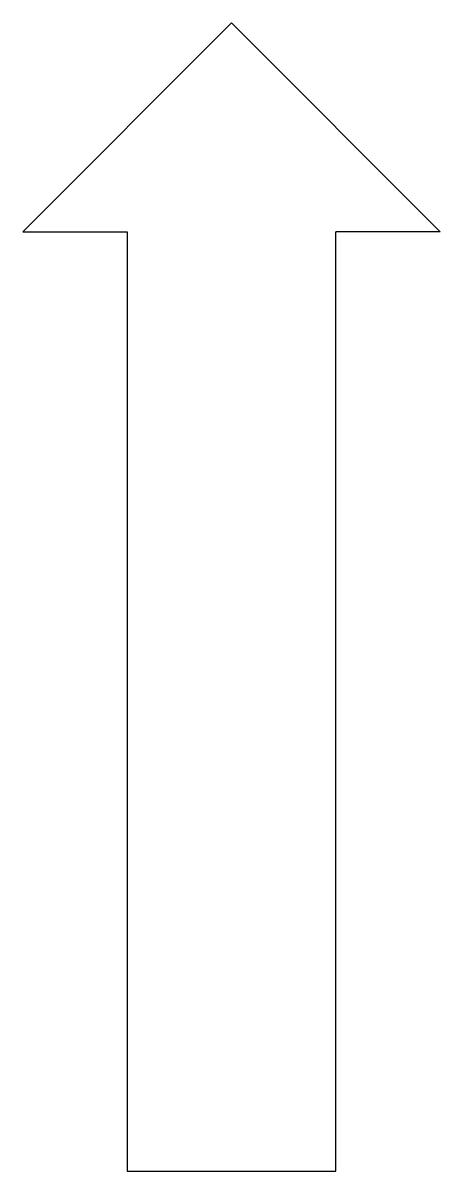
# Model space of a CAD drawing. Header units: millimetres. Extents: x 34 to 36, y 96.9 to 102.4.
import ezdxf

# ---------------------------------------------------------------- set-up
doc = ezdxf.new("R2010")
doc.units = ezdxf.units.MM
doc.layers.add('Flèches', color=252, linetype='Continuous')

msp = doc.modelspace()

# ---------------------------------------------------------------- linework, layer by layer
at = {"layer": 'Flèches'}
for p, q in [((34, 101.4), (35, 102.4)), ((36, 101.4), (35, 102.4)), ((34, 101.4), (34.5, 101.4)), ((34.5, 101.4), (34.5, 96.9)), ((36, 101.4), (35.5, 101.4)), ((35.5, 96.9), (35.5, 101.4)), ((34.5, 96.9), (35.5, 96.9))]:
    msp.add_line(p, q, dxfattribs=at)

doc.saveas('drawing.dxf')
